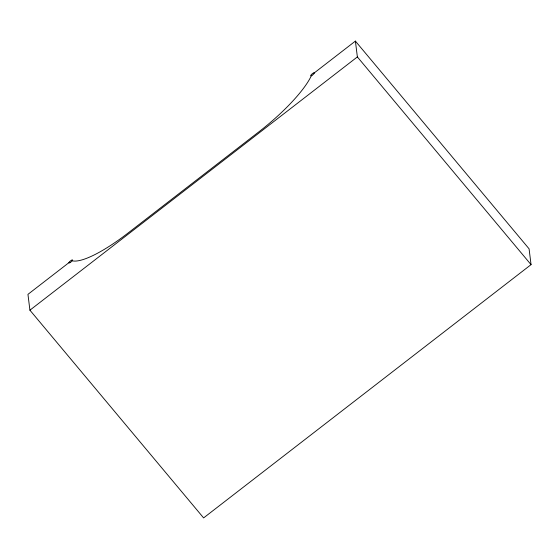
<?xml version="1.0" encoding="UTF-8"?>
<svg xmlns="http://www.w3.org/2000/svg" width="559" height="559" viewBox="0 0 559 559"><rect width="100%" height="100%" fill="white"/><g stroke="black" fill="none" stroke-linecap="round" stroke-linejoin="round"><path stroke-width="0.84" d="M69.561 262.171L27.95 294.355L29.92 310.182L203.609 517.907L531.05 264.645L529.08 248.818L355.391 41.093L313.781 73.285M29.92 310.182L357.369 56.92L355.391 41.093M357.369 56.92L531.05 264.645M311.454 75.5A72.922 17.727 -39.9 0 1 258.992 131.749L128.011 233.054A72.922 17.727 -39.9 0 1 72.209 260.78M69.91 262.695A2.327 0.566 -39.9 0 0 72.565 260.012A2.327 0.566 -39.9 0 0 69.763 261.556A2.327 0.566 -39.9 0 0 69.91 262.695M311.901 75.437A2.327 0.566 -39.9 0 0 314.305 72.81A2.327 0.566 -39.9 0 0 311.335 74.633A2.327 0.566 -39.9 0 0 311.901 75.437"/></g></svg>
